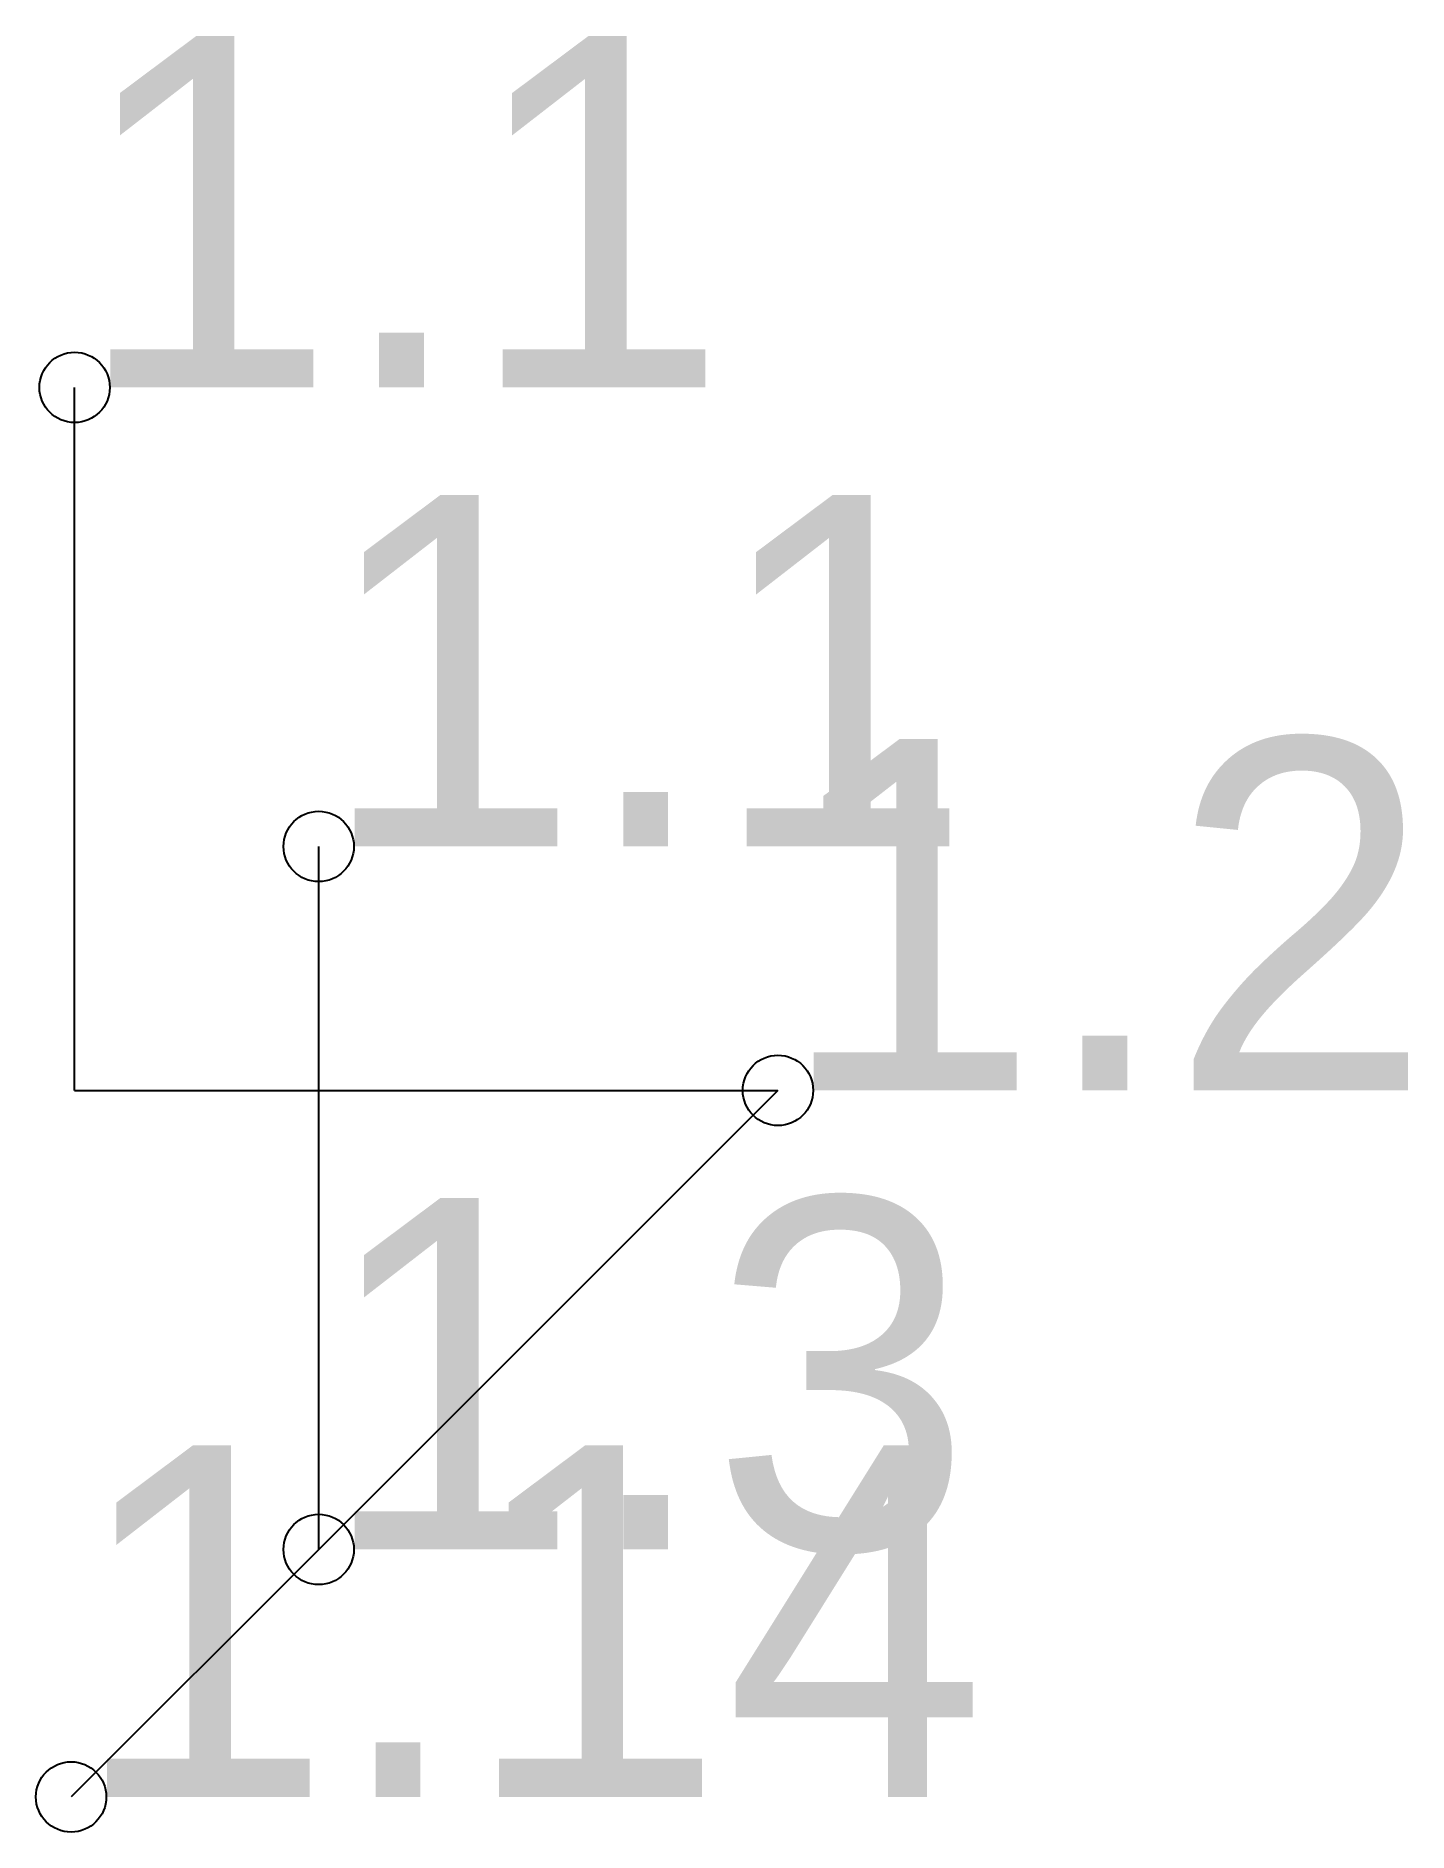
# Model space of a CAD drawing. Header units: millimetres. Extents: x -0.11 to 3.79, y -2.11 to 3.
import ezdxf

# ---------------------------------------------------------------- set-up
doc = ezdxf.new("R2010")
doc.units = ezdxf.units.MM

msp = doc.modelspace()

# ---------------------------------------------------------------- linework, layer by layer
at = {"layer": 'Shots', "color": 1}
for p, q in [((0, 0), (0, 2)), ((0.694, -1.306), (0.694, 0.694)), ((0, 0), (2, 0)), ((2, 0), (0.694, -1.306)), ((0.694, -1.306), (-0.01, -2.01))]:
    msp.add_line(p, q, dxfattribs=at)
for centre in [(0, 2), (0.694, 0.694), (2, 0), (0.694, -1.306), (-0.01, -2.01)]:
    msp.add_circle(centre, 0.1, dxfattribs=at)

# ---------------------------------------------------------------- texts
at = {"layer": 'Label'}
for s, p in [('1.1', (0, 2)), ('1.1', (0.694, 0.694)), ('1.2', (2, 0)), ('1.3', (0.694, -1.306)), ('1.14', (-0.01, -2.01))]:
    msp.add_text(s, height=1, dxfattribs=at).set_placement(p)

doc.saveas('drawing.dxf')
